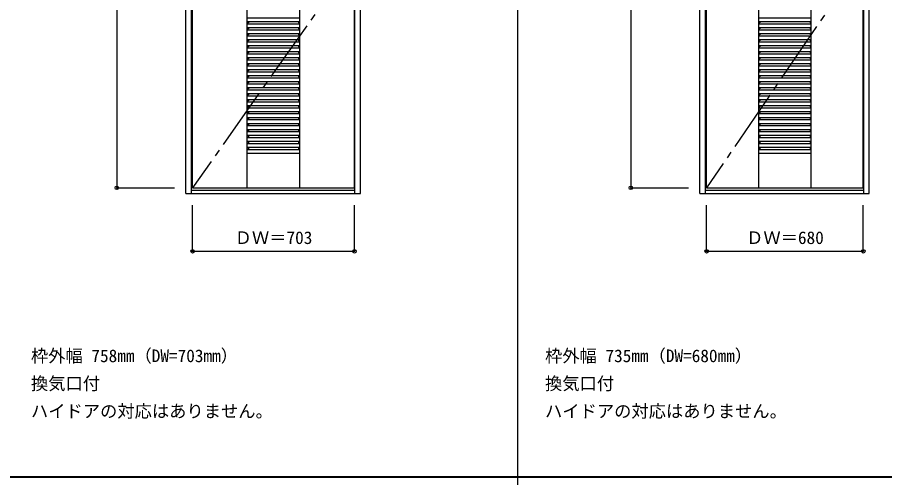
# Model space of a CAD drawing. Units: millimetres, scale not verified. Extents: x -6000 to 5700, y -4307 to 4175.
# Drawn here: x -966 to 2799, y 186 to 2183 of the extents above; entities that cross this region are included whole.
import ezdxf
from ezdxf.enums import TextEntityAlignment as Align

# ---------------------------------------------------------------- set-up
doc = ezdxf.new("R2010")
doc.units = ezdxf.units.MM
doc.header["$LTSCALE"] = 30
doc.header["$PDMODE"] = 32
doc.header["$PDSIZE"] = 15
doc.linetypes.add('CHAIN2', pattern=[12, 9, -1, 1, -1])
for name, color, linetype in [('0-2_扉', 3, 'Continuous'), ('0-3_仕上げ', 4, 'Continuous'), ('0-4_枠', 3, 'Continuous'), ('0-7', 7, 'CHAIN2'), ('0-A_文字', 7, 'Continuous'), ('0-B_寸法', 7, 'Continuous'), ('F-1_枠', 6, 'Continuous')]:
    doc.layers.add(name, color=color, linetype=linetype)
doc.styles.add('ＭＳ ゴシック', font='')
doc.styles.get('ＭＳ ゴシック').set_extended_font_data('MS Gothic')

msp = doc.modelspace()

# ---------------------------------------------------------------- linework, layer by layer
at = {"layer": '0-2_扉'}
for p, q in [((-205.2, 1443), (-205.2, 3438)), ((497.8, 1443), (497.8, 3438)), ((2026.4, 1443), (2026.4, 3438)), ((2706.4, 1443), (2706.4, 3438)), ((-205.2, 1443), (497.8, 1443)), ((2026.4, 1443), (2706.4, 1443))]:
    msp.add_line(p, q, dxfattribs=at)
at = {"layer": '0-3_仕上げ', "color": 3}
for p, q in [((32.3, 1443), (32.3, 3438)), ((260.3, 1443), (260.3, 3438)), ((2252.4, 1443), (2252.4, 3438)), ((2480.4, 1443), (2480.4, 3438))]:
    msp.add_line(p, q, dxfattribs=at)
at = {"layer": '0-3_仕上げ'}
for p, q in [((32.3, 2181), (260.3, 2181)), ((32.3, 2165), (260.3, 2165)), ((32.3, 2158.58), (37.3, 2158.58)), ((32.3, 2155), (260.3, 2155)), ((37.3, 2165), (37.3, 2158.58)), ((2252.4, 2181), (2480.4, 2181)), ((2252.4, 2165), (2480.4, 2165)), ((2252.4, 2158.58), (2257.4, 2158.58)), ((2252.4, 2155), (2480.4, 2155)), ((2257.4, 2165), (2257.4, 2158.58)), ((32.3, 2139), (260.3, 2139)), ((32.3, 2132.58), (37.3, 2132.58)), ((32.3, 2129), (260.3, 2129)), ((32.3, 2113), (260.3, 2113)), ((37.3, 2139), (37.3, 2132.58)), ((37.3, 2113), (37.3, 2106.58)), ((2252.4, 2139), (2480.4, 2139)), ((2252.4, 2132.58), (2257.4, 2132.58)), ((2252.4, 2129), (2480.4, 2129)), ((2252.4, 2113), (2480.4, 2113)), ((2257.4, 2139), (2257.4, 2132.58)), ((2257.4, 2113), (2257.4, 2106.58)), ((32.3, 2106.58), (37.3, 2106.58)), ((32.3, 2103), (260.3, 2103)), ((32.3, 2087), (260.3, 2087)), ((32.3, 2080.58), (37.3, 2080.58)), ((32.3, 2077), (260.3, 2077)), ((37.3, 2087), (37.3, 2080.58)), ((2252.4, 2106.58), (2257.4, 2106.58)), ((2252.4, 2103), (2480.4, 2103)), ((2252.4, 2087), (2480.4, 2087)), ((2252.4, 2080.58), (2257.4, 2080.58)), ((2252.4, 2077), (2480.4, 2077)), ((2257.4, 2087), (2257.4, 2080.58)), ((32.3, 2061), (260.3, 2061)), ((32.3, 2054.58), (37.3, 2054.58)), ((32.3, 2051), (260.3, 2051)), ((32.3, 2035), (260.3, 2035)), ((37.3, 2061), (37.3, 2054.58)), ((37.3, 2035), (37.3, 2028.58)), ((2252.4, 2061), (2480.4, 2061)), ((2252.4, 2054.58), (2257.4, 2054.58)), ((2252.4, 2051), (2480.4, 2051)), ((2252.4, 2035), (2480.4, 2035)), ((2257.4, 2061), (2257.4, 2054.58)), ((2257.4, 2035), (2257.4, 2028.58)), ((32.3, 2028.58), (37.3, 2028.58)), ((32.3, 2025), (260.3, 2025)), ((32.3, 2009), (260.3, 2009)), ((32.3, 2002.58), (37.3, 2002.58)), ((32.3, 1999), (260.3, 1999)), ((37.3, 2009), (37.3, 2002.58)), ((2252.4, 2028.58), (2257.4, 2028.58)), ((2252.4, 2025), (2480.4, 2025)), ((2252.4, 2009), (2480.4, 2009)), ((2252.4, 2002.58), (2257.4, 2002.58)), ((2252.4, 1999), (2480.4, 1999)), ((2257.4, 2009), (2257.4, 2002.58)), ((32.3, 1983), (260.3, 1983)), ((32.3, 1976.58), (37.3, 1976.58)), ((32.3, 1973), (260.3, 1973)), ((37.3, 1983), (37.3, 1976.58)), ((2252.4, 1983), (2480.4, 1983)), ((2252.4, 1976.58), (2257.4, 1976.58)), ((2252.4, 1973), (2480.4, 1973)), ((2257.4, 1983), (2257.4, 1976.58)), ((32.3, 1957), (260.3, 1957)), ((32.3, 1950.58), (37.3, 1950.58)), ((32.3, 1947), (260.3, 1947)), ((32.3, 1931), (260.3, 1931)), ((32.3, 1924.58), (37.3, 1924.58)), ((32.3, 1921), (260.3, 1921)), ((37.3, 1957), (37.3, 1950.58)), ((37.3, 1931), (37.3, 1924.58)), ((2252.4, 1957), (2480.4, 1957)), ((2252.4, 1950.58), (2257.4, 1950.58)), ((2252.4, 1947), (2480.4, 1947)), ((2252.4, 1931), (2480.4, 1931)), ((2252.4, 1924.58), (2257.4, 1924.58)), ((2252.4, 1921), (2480.4, 1921)), ((2257.4, 1957), (2257.4, 1950.58)), ((2257.4, 1931), (2257.4, 1924.58)), ((32.3, 1905), (260.3, 1905)), ((32.3, 1898.58), (37.3, 1898.58)), ((32.3, 1895), (260.3, 1895)), ((37.3, 1905), (37.3, 1898.58)), ((2252.4, 1905), (2480.4, 1905)), ((2252.4, 1898.58), (2257.4, 1898.58)), ((2252.4, 1895), (2480.4, 1895)), ((2257.4, 1905), (2257.4, 1898.58)), ((32.3, 1879), (260.3, 1879)), ((32.3, 1872.58), (37.3, 1872.58)), ((32.3, 1869), (260.3, 1869)), ((32.3, 1853), (260.3, 1853)), ((32.3, 1846.58), (37.3, 1846.58)), ((37.3, 1879), (37.3, 1872.58)), ((37.3, 1853), (37.3, 1846.58)), ((2252.4, 1879), (2480.4, 1879)), ((2252.4, 1872.58), (2257.4, 1872.58)), ((2252.4, 1869), (2480.4, 1869)), ((2252.4, 1853), (2480.4, 1853)), ((2252.4, 1846.58), (2257.4, 1846.58)), ((2257.4, 1879), (2257.4, 1872.58)), ((2257.4, 1853), (2257.4, 1846.58)), ((32.3, 1843), (260.3, 1843)), ((32.3, 1827), (260.3, 1827)), ((32.3, 1820.58), (37.3, 1820.58)), ((32.3, 1817), (260.3, 1817)), ((37.3, 1827), (37.3, 1820.58)), ((2252.4, 1843), (2480.4, 1843)), ((2252.4, 1827), (2480.4, 1827)), ((2252.4, 1820.58), (2257.4, 1820.58)), ((2252.4, 1817), (2480.4, 1817)), ((2257.4, 1827), (2257.4, 1820.58)), ((32.3, 1801), (260.3, 1801)), ((32.3, 1794.58), (37.3, 1794.58)), ((32.3, 1791), (260.3, 1791)), ((32.3, 1775), (260.3, 1775)), ((37.3, 1801), (37.3, 1794.58)), ((37.3, 1775), (37.3, 1768.58)), ((2252.4, 1801), (2480.4, 1801)), ((2252.4, 1794.58), (2257.4, 1794.58)), ((2252.4, 1791), (2480.4, 1791)), ((2252.4, 1775), (2480.4, 1775)), ((2257.4, 1801), (2257.4, 1794.58)), ((2257.4, 1775), (2257.4, 1768.58)), ((32.3, 1768.58), (37.3, 1768.58)), ((32.3, 1765), (260.3, 1765)), ((32.3, 1749), (260.3, 1749)), ((32.3, 1742.58), (37.3, 1742.58)), ((32.3, 1739), (260.3, 1739)), ((37.3, 1749), (37.3, 1742.58)), ((2252.4, 1768.58), (2257.4, 1768.58)), ((2252.4, 1765), (2480.4, 1765)), ((2252.4, 1749), (2480.4, 1749)), ((2252.4, 1742.58), (2257.4, 1742.58)), ((2252.4, 1739), (2480.4, 1739)), ((2257.4, 1749), (2257.4, 1742.58)), ((32.3, 1723), (260.3, 1723)), ((32.3, 1716.58), (37.3, 1716.58)), ((32.3, 1713), (260.3, 1713)), ((32.3, 1697), (260.3, 1697)), ((37.3, 1723), (37.3, 1716.58)), ((37.3, 1697), (37.3, 1690.58)), ((2252.4, 1723), (2480.4, 1723)), ((2252.4, 1716.58), (2257.4, 1716.58)), ((2252.4, 1713), (2480.4, 1713)), ((2252.4, 1697), (2480.4, 1697)), ((2257.4, 1723), (2257.4, 1716.58)), ((2257.4, 1697), (2257.4, 1690.58)), ((32.3, 1690.58), (37.3, 1690.58)), ((32.3, 1687), (260.3, 1687)), ((32.3, 1671), (260.3, 1671)), ((32.3, 1664.58), (37.3, 1664.58)), ((32.3, 1661), (260.3, 1661)), ((37.3, 1671), (37.3, 1664.58)), ((2252.4, 1690.58), (2257.4, 1690.58)), ((2252.4, 1687), (2480.4, 1687)), ((2252.4, 1671), (2480.4, 1671)), ((2252.4, 1664.58), (2257.4, 1664.58)), ((2252.4, 1661), (2480.4, 1661)), ((2257.4, 1671), (2257.4, 1664.58)), ((32.3, 1645), (260.3, 1645)), ((32.3, 1638.58), (37.3, 1638.58)), ((32.3, 1635), (260.3, 1635)), ((32.3, 1619), (260.3, 1619)), ((37.3, 1645), (37.3, 1638.58)), ((37.3, 1619), (37.3, 1612.58)), ((2252.4, 1645), (2480.4, 1645)), ((2252.4, 1638.58), (2257.4, 1638.58)), ((2252.4, 1635), (2480.4, 1635)), ((2252.4, 1619), (2480.4, 1619)), ((2257.4, 1645), (2257.4, 1638.58)), ((2257.4, 1619), (2257.4, 1612.58)), ((32.3, 1612.58), (37.3, 1612.58)), ((32.3, 1609), (260.3, 1609)), ((2252.4, 1612.58), (2257.4, 1612.58)), ((2252.4, 1609), (2480.4, 1609))]:
    msp.add_line(p, q, dxfattribs=at)
at = {"layer": '0-3_仕上げ', "color": 7}
for p, q in [((32.3, 1593), (260.3, 1593)), ((2252.4, 1593), (2480.4, 1593))]:
    msp.add_line(p, q, dxfattribs=at)
at = {"layer": '0-3_仕上げ'}
for points in [[(255.3, 2165), (255.3, 2158.58), (260.3, 2158.58)], [(2475.4, 2165), (2475.4, 2158.58), (2480.4, 2158.58)], [(255.3, 2139), (255.3, 2132.58), (260.3, 2132.58)], [(255.3, 2113), (255.3, 2106.58), (260.3, 2106.58)], [(2475.4, 2139), (2475.4, 2132.58), (2480.4, 2132.58)], [(2475.4, 2113), (2475.4, 2106.58), (2480.4, 2106.58)], [(255.3, 2087), (255.3, 2080.58), (260.3, 2080.58)], [(2475.4, 2087), (2475.4, 2080.58), (2480.4, 2080.58)], [(255.3, 2061), (255.3, 2054.58), (260.3, 2054.58)], [(255.3, 2035), (255.3, 2028.58), (260.3, 2028.58)], [(2475.4, 2061), (2475.4, 2054.58), (2480.4, 2054.58)], [(2475.4, 2035), (2475.4, 2028.58), (2480.4, 2028.58)], [(255.3, 2009), (255.3, 2002.58), (260.3, 2002.58)], [(2475.4, 2009), (2475.4, 2002.58), (2480.4, 2002.58)], [(255.3, 1983), (255.3, 1976.58), (260.3, 1976.58)], [(2475.4, 1983), (2475.4, 1976.58), (2480.4, 1976.58)], [(255.3, 1957), (255.3, 1950.58), (260.3, 1950.58)], [(255.3, 1931), (255.3, 1924.58), (260.3, 1924.58)], [(2475.4, 1957), (2475.4, 1950.58), (2480.4, 1950.58)], [(2475.4, 1931), (2475.4, 1924.58), (2480.4, 1924.58)], [(255.3, 1905), (255.3, 1898.58), (260.3, 1898.58)], [(2475.4, 1905), (2475.4, 1898.58), (2480.4, 1898.58)], [(255.3, 1879), (255.3, 1872.58), (260.3, 1872.58)], [(255.3, 1853), (255.3, 1846.58), (260.3, 1846.58)], [(2475.4, 1879), (2475.4, 1872.58), (2480.4, 1872.58)], [(2475.4, 1853), (2475.4, 1846.58), (2480.4, 1846.58)], [(255.3, 1827), (255.3, 1820.58), (260.3, 1820.58)], [(2475.4, 1827), (2475.4, 1820.58), (2480.4, 1820.58)], [(255.3, 1801), (255.3, 1794.58), (260.3, 1794.58)], [(255.3, 1775), (255.3, 1768.58), (260.3, 1768.58)], [(2475.4, 1801), (2475.4, 1794.58), (2480.4, 1794.58)], [(2475.4, 1775), (2475.4, 1768.58), (2480.4, 1768.58)], [(255.3, 1749), (255.3, 1742.58), (260.3, 1742.58)], [(2475.4, 1749), (2475.4, 1742.58), (2480.4, 1742.58)], [(255.3, 1723), (255.3, 1716.58), (260.3, 1716.58)], [(255.3, 1697), (255.3, 1690.58), (260.3, 1690.58)], [(2475.4, 1723), (2475.4, 1716.58), (2480.4, 1716.58)], [(2475.4, 1697), (2475.4, 1690.58), (2480.4, 1690.58)], [(255.3, 1671), (255.3, 1664.58), (260.3, 1664.58)], [(2475.4, 1671), (2475.4, 1664.58), (2480.4, 1664.58)], [(255.3, 1645), (255.3, 1638.58), (260.3, 1638.58)], [(255.3, 1619), (255.3, 1612.58), (260.3, 1612.58)], [(2475.4, 1645), (2475.4, 1638.58), (2480.4, 1638.58)], [(2475.4, 1619), (2475.4, 1612.58), (2480.4, 1612.58)]]:
    msp.add_lwpolyline(points, dxfattribs=at)
at = {"layer": '0-4_枠'}
for p, q in [((-234.2, 1418), (-234.2, 3465)), ((523.8, 1418), (523.8, 3465)), ((1997.4, 1418), (1997.4, 3465)), ((2732.4, 1418), (2732.4, 3465)), ((-210.2, 1418), (-210.2, 3441)), ((499.8, 1418), (499.8, 3441)), ((2021.4, 1418), (2021.4, 3441)), ((2708.4, 1418), (2708.4, 3441)), ((-210.2, 1433), (499.8, 1433)), ((2021.4, 1433), (2708.4, 1433)), ((-234.2, 1418), (523.8, 1418)), ((1997.4, 1418), (2732.4, 1418))]:
    msp.add_line(p, q, dxfattribs=at)
at = {"layer": '0-7'}
for p, q in [((497.8, 2440.5), (-205.2, 1443)), ((2706.4, 2440.5), (2026.4, 1443))]:
    msp.add_line(p, q, dxfattribs=at)
at = {"layer": '0-B_寸法', "color": 4}
for p, q in [((-534.2, 3438), (-534.2, 1443)), ((1697.4, 3438), (1697.4, 1443)), ((-534.2, 1443), (-284.2, 1443)), ((1697.4, 1443), (1947.4, 1443)), ((-205.2, 1168), (-205.2, 1368)), ((497.8, 1168), (497.8, 1368)), ((2026.4, 1168), (2026.4, 1368)), ((2706.4, 1168), (2706.4, 1368)), ((-205.2, 1168), (497.8, 1168)), ((2026.4, 1168), (2706.4, 1168))]:
    msp.add_line(p, q, dxfattribs=at)
at = {"layer": '0-B_寸法'}
for p in [(-534.2, 1443), (1697.4, 1443), (-205.2, 1168), (497.8, 1168), (2026.4, 1168), (2706.4, 1168)]:
    msp.add_point(p, dxfattribs=at)
at = {"layer": 'F-1_枠'}
for p, q in [((1204.8, 4175), (1204.8, -3790)), ((-6000, 190.5), (5700, 190.5)), ((-6000, 187.5), (5700, 187.5))]:
    msp.add_line(p, q, dxfattribs=at)

# ---------------------------------------------------------------- texts
at = {"layer": '0-A_文字', "style": 'ＭＳ ゴシック'}
for s, p in [('枠外幅 758mm（DW=703mm）', (-906.8, 670.5)), ('枠外幅 735mm（DW=680mm）', (1324.8, 670.5)), ('換気口付', (-906.8, 550.5)), ('換気口付', (1324.8, 550.5)), ('ハイドアの対応はありません。', (-906.8, 430.5)), ('ハイドアの対応はありません。', (1324.8, 430.5))]:
    msp.add_text(s, height=54.99, dxfattribs=at).set_placement(p, align=Align.BOTTOM_LEFT)
at = {"layer": '0-B_寸法', "style": 'ＭＳ ゴシック'}
for s, p in [('ＤＷ＝703', (-22.45, 1183)), ('ＤＷ＝680', (2197.65, 1183))]:
    msp.add_text(s, height=54.99, dxfattribs=at).set_placement(p, align=Align.BOTTOM_LEFT)

doc.saveas('drawing.dxf')
